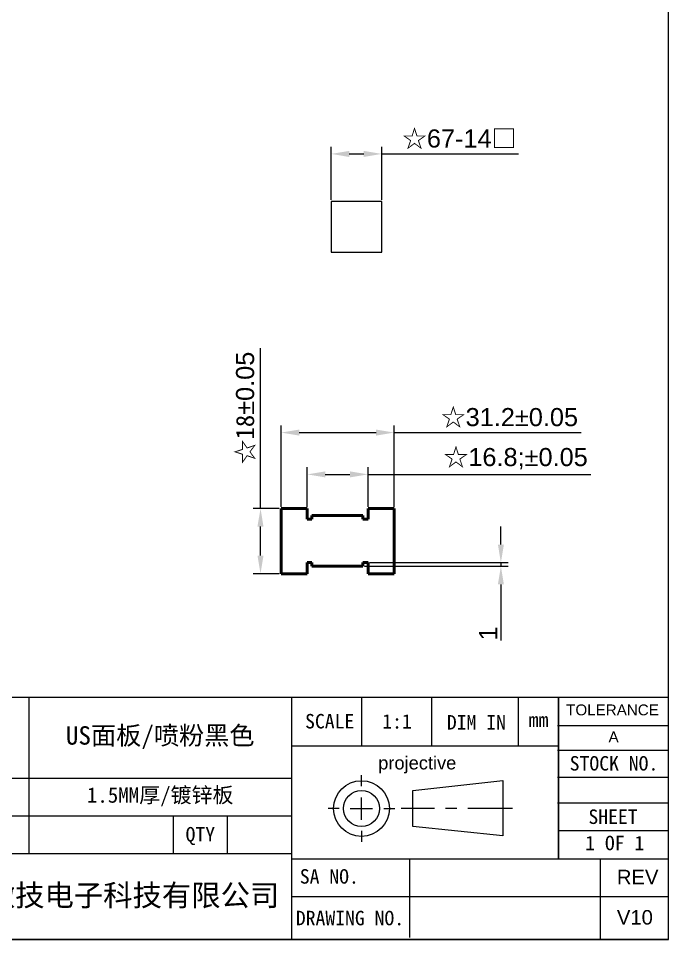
# Model space of a CAD drawing. Header units: millimetres. Extents: x 10619 to 11332, y 86 to 1699.
# Drawn here: x 11152.1 to 11331.6, y 1195.1 to 1449.4 of the extents above; entities that cross this region are included whole.
import ezdxf

# ---------------------------------------------------------------- set-up
doc = ezdxf.new("R2010")
doc.units = ezdxf.units.MM
doc.layers.add('lover', color=7, linetype='Continuous')
doc.styles.add('STYLE1', font='')
doc.styles.add('标注', font='arial.ttf')
doc.styles.get('STYLE1').set_extended_font_data('SimSun')
doc.dimstyles.new('ISO-25', dxfattribs={"dimtxt": 5, "dimasz": 5, "dimexe": 2, "dimexo": 0.5, "dimgap": 1, "dimtad": 1, "dimdec": 3, "dimdsep": 46, "dimtxsty": '标注', "dimcen": 2.5, "dimadec": 0, "dimazin": 0, "dimtfac": 1, "dimtdec": 3, "dimtmove": 0, "dimatfit": 3, "dimfxl": 1, "dimarcsym": 0})

# ---------------------------------------------------------------- blocks, each defined once
blk = doc.blocks.new('*D12')
at = {"color": 0, "lineweight": -2}
for p, q in [((11238.43, 1399.31), (11238.43, 1413.97)), ((11252.43, 1399.31), (11252.43, 1413.97)), ((11243.43, 1411.97), (11247.43, 1411.97)), ((11252.43, 1411.97), (11290.17, 1411.97))]:
    blk.add_line(p, q, dxfattribs=at)
at = {"color": 0}
for points in [[(11243.43, 1412.8), (11243.43, 1411.13), (11238.43, 1411.97)], [(11247.43, 1412.8), (11247.43, 1411.13), (11252.43, 1411.97)]]:
    blk.add_solid(points, dxfattribs=at)
at = {"layer": 'Defpoints', "color": 0}
for p in [(11252.43, 1411.97), (11238.43, 1398.81), (11252.43, 1398.81)]:
    blk.add_point(p, dxfattribs=at)
at = {"color": 0, "insert": (11273.8, 1416.01), "char_height": 5, "attachment_point": 5, "style": '标注'}
blk.add_mtext('{\\fSimSun|b0|i0|c134|p2;☆}67-14{\\fSimSun|b0|i0|c134|p2;□}', dxfattribs=at)
blk = doc.blocks.new('*D13')
at = {"color": 0, "lineweight": -2}
for p, q in [((11218.95, 1314.09), (11218.95, 1358.38)), ((11224.13, 1314.09), (11216.95, 1314.09)), ((11218.95, 1301.09), (11218.95, 1309.09)), ((11224.13, 1296.09), (11216.95, 1296.09))]:
    blk.add_line(p, q, dxfattribs=at)
at = {"color": 0}
for points in [[(11218.11, 1309.09), (11219.78, 1309.09), (11218.95, 1314.09)], [(11218.11, 1301.09), (11219.78, 1301.09), (11218.95, 1296.09)]]:
    blk.add_solid(points, dxfattribs=at)
at = {"layer": 'Defpoints', "color": 0}
for p in [(11224.63, 1314.09), (11218.95, 1296.09), (11224.63, 1296.09)]:
    blk.add_point(p, dxfattribs=at)
at = {"color": 0, "insert": (11214.9, 1341.85), "char_height": 5, "attachment_point": 5, "rotation": 90, "style": '标注'}
blk.add_mtext('{\\fSimSun|b0|i0|c134|p2;☆\\fSimSun|b0|i0|c0|p2;18}%%P0.05', dxfattribs=at)
blk = doc.blocks.new('*D14')
at = {"color": 0, "lineweight": -2}
for p, q in [((11224.63, 1314.59), (11224.63, 1337.05)), ((11229.63, 1335.05), (11250.83, 1335.05)), ((11255.83, 1314.59), (11255.83, 1337.05)), ((11255.83, 1335.05), (11307.42, 1335.05))]:
    blk.add_line(p, q, dxfattribs=at)
at = {"color": 0}
for points in [[(11229.63, 1335.88), (11229.63, 1334.22), (11224.63, 1335.05)], [(11250.83, 1335.88), (11250.83, 1334.22), (11255.83, 1335.05)]]:
    blk.add_solid(points, dxfattribs=at)
at = {"layer": 'Defpoints', "color": 0}
for p in [(11255.83, 1335.05), (11224.63, 1314.09), (11255.83, 1314.09)]:
    blk.add_point(p, dxfattribs=at)
at = {"color": 0, "insert": (11287.67, 1339.1), "char_height": 5, "attachment_point": 5, "style": '标注'}
blk.add_mtext('☆31.2%%P0.05', dxfattribs=at)
blk = doc.blocks.new('*D15')
at = {"color": 0, "lineweight": -2}
for p, q in [((11231.83, 1314.59), (11231.83, 1325.51)), ((11248.63, 1314.59), (11248.63, 1325.51)), ((11236.83, 1323.51), (11243.63, 1323.51)), ((11248.63, 1323.51), (11310.1, 1323.51))]:
    blk.add_line(p, q, dxfattribs=at)
at = {"color": 0}
for points in [[(11236.83, 1324.34), (11236.83, 1322.68), (11231.83, 1323.51)], [(11243.63, 1324.34), (11243.63, 1322.68), (11248.63, 1323.51)]]:
    blk.add_solid(points, dxfattribs=at)
at = {"layer": 'Defpoints', "color": 0}
for p in [(11248.63, 1323.51), (11231.83, 1314.09), (11248.63, 1314.09)]:
    blk.add_point(p, dxfattribs=at)
at = {"color": 0, "insert": (11289.38, 1327.83), "char_height": 5, "attachment_point": 5, "style": '标注'}
blk.add_mtext('☆16.8;%%P0.05', dxfattribs=at)
blk = doc.blocks.new('*D16')
at = {"color": 0, "lineweight": -2}
for p, q in [((11285.3, 1304.15), (11285.3, 1309.15)), ((11247.65, 1298.15), (11287.3, 1298.15)), ((11249.13, 1299.15), (11287.3, 1299.15)), ((11285.3, 1299.15), (11285.3, 1298.15)), ((11285.3, 1293.15), (11285.3, 1277.68))]:
    blk.add_line(p, q, dxfattribs=at)
at = {"color": 0}
for points in [[(11284.47, 1304.15), (11286.13, 1304.15), (11285.3, 1299.15)], [(11284.47, 1293.15), (11286.13, 1293.15), (11285.3, 1298.15)]]:
    blk.add_solid(points, dxfattribs=at)
at = {"layer": 'Defpoints', "color": 0}
for p in [(11247.15, 1298.15), (11248.63, 1299.15), (11285.3, 1299.15)]:
    blk.add_point(p, dxfattribs=at)
at = {"color": 0, "insert": (11281.79, 1279.6), "char_height": 5, "attachment_point": 5, "rotation": 90, "style": '标注'}
blk.add_mtext('1', dxfattribs=at)

msp = doc.modelspace()

# ---------------------------------------------------------------- linework, layer by layer
at = {"color": 7, "linetype": 'Continuous'}
for p, q in [((11331.5777, 1195.105), (11331.5777, 1699.1393)), ((11252.4264, 1398.8123), (11238.4264, 1398.8123)), ((11238.4264, 1398.8123), (11238.4264, 1384.8123)), ((11252.4264, 1384.8123), (11252.4264, 1398.8123)), ((11238.4264, 1384.8123), (11252.4264, 1384.8123)), ((10618.802, 1195.105), (11331.5777, 1195.105))]:
    msp.add_line(p, q, dxfattribs=at)
at = {"color": 7, "linetype": 'Continuous', "lineweight": 50}
for p, q in [((11231.8309, 1314.0936), (11224.6309, 1314.0936)), ((11224.6309, 1314.0936), (11224.6309, 1296.0936)), ((11231.8309, 1311.1522), (11231.8309, 1314.0936)), ((11247.153, 1312.1522), (11233.153, 1312.1522)), ((11233.153, 1312.1522), (11233.153, 1311.1522)), ((11247.153, 1311.1522), (11247.153, 1312.1522)), ((11255.8309, 1314.0936), (11248.6309, 1314.0936)), ((11248.6309, 1314.0936), (11248.6309, 1311.1522)), ((11255.8309, 1296.0936), (11255.8309, 1314.0936)), ((11233.153, 1311.1522), (11231.8309, 1311.1522)), ((11248.6309, 1311.1522), (11247.153, 1311.1522)), ((11231.8309, 1299.1522), (11233.153, 1299.1522)), ((11231.8309, 1296.0936), (11231.8309, 1299.1522)), ((11233.153, 1299.1522), (11233.153, 1298.1522)), ((11233.153, 1298.1522), (11247.153, 1298.1522)), ((11247.153, 1299.1522), (11248.6309, 1299.1522)), ((11247.153, 1298.1522), (11247.153, 1299.1522)), ((11248.6309, 1299.1522), (11248.6309, 1296.0936)), ((11224.6309, 1296.0936), (11231.8309, 1296.0936)), ((11248.6309, 1296.0936), (11255.8309, 1296.0936))]:
    msp.add_line(p, q, dxfattribs=at)
at = {"linetype": 'Continuous'}
for p, q in [((11056.6361, 1261.9827), (11331.5777, 1261.9827)), ((11056.6361, 1261.9827), (11331.5777, 1261.9827)), ((11154.9704, 1261.9827), (11154.9704, 1239.6901)), ((11227.5457, 1261.9827), (11227.5457, 1195.105)), ((11246.866, 1261.9827), (11246.866, 1248.6072)), ((11266.1862, 1261.9827), (11266.1862, 1248.6072)), ((11290.1069, 1261.9827), (11290.1069, 1248.6072)), ((11300.9206, 1254.2359), (11331.3296, 1254.2359)), ((11227.5457, 1248.6072), (11301.1687, 1248.6072)), ((11300.9206, 1247.3772), (11331.3296, 1247.3772)), ((11123.5138, 1239.6901), (11227.5457, 1239.6901)), ((11154.9704, 1239.6901), (11154.9704, 1218.8838)), ((11300.9206, 1239.937), (11331.3296, 1239.937)), ((11300.9206, 1232.8433), (11331.3296, 1232.8433)), ((11123.5138, 1229.287), (11227.5457, 1229.287)), ((11194.85, 1229.287), (11194.85, 1218.8838)), ((11209.7117, 1229.287), (11209.7117, 1218.8838)), ((11301.411, 1225.2492), (11331.5777, 1225.2492)), ((11123.5138, 1218.8838), (11227.5457, 1218.8838)), ((11227.5457, 1217.3976), (11331.5777, 1217.3976)), ((11312.7305, 1217.5238), (11312.7305, 1195.2313)), ((11227.5457, 1206.9944), (11331.5777, 1206.9944)), ((11331.5777, 1195.105), (10964.9889, 1195.105)), ((11331.5777, 1195.105), (10964.9889, 1195.105))]:
    msp.add_line(p, q, dxfattribs=at)
at = {"linetype": 'Continuous', "lineweight": 30}
msp.add_line((11301.1687, 1261.9827), (11301.1687, 1217.3976), dxfattribs=at)
at = {"color": 1, "linetype": 'Continuous', "lineweight": 25}
for p, q in [((11246.8135, 1237.4293), (11246.8135, 1240.5069)), ((11246.8135, 1228.1966), (11246.8135, 1234.3517)), ((11240.6584, 1231.2742), (11237.5809, 1231.2742)), ((11243.736, 1231.2742), (11249.8911, 1231.2742)), ((11252.9687, 1231.2742), (11256.0462, 1231.2742)), ((11266.976, 1231.3285), (11257.7433, 1231.3285)), ((11273.1311, 1231.3285), (11270.0536, 1231.3285)), ((11288.5189, 1231.3285), (11276.2087, 1231.3285)), ((11246.8135, 1225.1191), (11246.8135, 1222.0415))]:
    msp.add_line(p, q, dxfattribs=at)
at = {"linetype": 'Continuous', "lineweight": 25}
for p, q in [((11260.9933, 1236.2565), (11285.8247, 1239.0441)), ((11285.8247, 1239.0441), (11285.8247, 1223.6997)), ((11260.9933, 1226.2919), (11260.9933, 1236.2565)), ((11285.8247, 1223.6997), (11260.9933, 1226.2919))]:
    msp.add_line(p, q, dxfattribs=at)
for radius in [7.6939, 4.9823]:
    msp.add_circle((11246.8135, 1231.2742), radius, dxfattribs=at)
at = {"layer": 'lover'}
msp.add_line((11260.1593, 1195.6995), (11260.1593, 1217.3976), dxfattribs=at)

# ---------------------------------------------------------------- texts
at = {"style": 'STYLE1'}
for s, height, p in [('SCALE', 3.99542, (11231.2503, 1253.3831)), ('1:1', 3.99542, (11252.5491, 1253.3416)), ('DIM IN', 3.99542, (11270.3848, 1253.0796)), ('mm', 3.99542, (11292.9724, 1253.7835)), ('STOCK NO.', 3.99542, (11304.2852, 1241.7575)), ('SHEET', 3.99542, (11309.4559, 1227.0208)), ('QTY', 3.99542, (11198.2668, 1222.1837)), ('1 OF 1', 3.99542, (11308.5707, 1219.7621)), ('SA NO.', 3.99542, (11229.7937, 1210.5428)), ('DRAWING NO.', 3.995423, (11228.695, 1199.0494))]:
    msp.add_text(s, height=height, dxfattribs=at).set_placement(p)
at = {"linetype": 'Continuous', "lineweight": 35, "char_height": 2.996567, "attachment_point": 1, "style": 'STYLE1'}
for s, insert, width in [('{\\fArial|b0|i0|c0|p32;TOLERANCE}', (11303.3085, 1260.0018), 25.874698), ('{\\fArial|b0|i0|c0|p32;A}', (11315.0106, 1252.561), 4.615828)]:
    msp.add_mtext(s, dxfattribs=dict(at, insert=insert, width=width))
for s, insert, char_height, width, attachment_point, style in [('US面板/喷粉黑色', (11191.2581, 1250.8364), 5.09126, 72.575369, 5, 'STYLE1'), ('{\\fArial|b0|i0|c0|p34;projective}', (11251.439, 1245.6797), 3.606503, 22.759763, 1, 'STYLE1'), ('1.5MM厚/镀锌板', (11191.2581, 1234.4885), 4.24271, 72.575369, 5, 'STYLE1'), ('{\\fArial|b0|i0|c0|p32;REV}', (11317.3067, 1214.3732), 3.995423, 34.521954, 1, 'STYLE1'), ('{\\fSimSun|b0|i0|c134|p2;东莞微技电子科技有限公司}', (11175.5298, 1206.9944), 5.939798, 104.031971, 5, '标注'), ('{\\fArial|b0|i0|c0|p32;V10}', (11317.3142, 1203.2549), 3.995423, 10.700109, 1, 'STYLE1')]:
    msp.add_mtext(s, dxfattribs=dict(insert=insert, char_height=char_height, width=width, attachment_point=attachment_point, style=style))

# ---------------------------------------------------------------- dimensions: what is measured, and where the dimension line sits
at = {"color": 7}
dim = msp.add_linear_dim(base=(11252.4264, 1411.968), p1=(11238.4264, 1398.8123), p2=(11252.4264, 1398.8123), text='{\\fSimSun|b0|i0|c134|p2;☆}67-<>{\\fSimSun|b0|i0|c134|p2;□}', dimstyle='ISO-25', dxfattribs=at)
dim.commit()
dim.dimension.update_dxf_attribs({"geometry": '*D12', "text_midpoint": (11273.7975, 1416.0127)})
dim = msp.add_linear_dim(base=(11218.9455, 1296.0936), p1=(11224.6309, 1314.0936), p2=(11224.6309, 1296.0936), angle=90, text='{\\fSimSun|b0|i0|c134|p2;☆\\fSimSun|b0|i0|c0|p2;<>}%%P0.05', dimstyle='ISO-25')
dim.commit()
dim.dimension.update_dxf_attribs({"geometry": '*D13', "text_midpoint": (11218.9455, 1341.8477), "dimtype": 160})
for base, p1, p2, text, picture, middle in [((11255.8309, 1335.0511), (11224.6309, 1314.0936), (11255.8309, 1314.0936), '☆<>%%P0.05', '*D14', (11287.6688, 1335.0511)), ((11248.6309, 1323.5103), (11231.8309, 1314.0936), (11248.6309, 1314.0936), '☆<>;%%P0.05', '*D15', (11289.3805, 1323.5103))]:
    dim = msp.add_linear_dim(base=base, p1=p1, p2=p2, text=text, dimstyle='ISO-25')
    dim.commit()
    dim.dimension.update_dxf_attribs({"geometry": picture, "text_midpoint": middle, "dimtype": 160})
dim = msp.add_linear_dim(base=(11285.2993, 1299.1522), p1=(11247.153, 1298.1522), p2=(11248.6309, 1299.1522), angle=90, dimstyle='ISO-25')
dim.commit()
dim.dimension.update_dxf_attribs({"geometry": '*D16', "text_midpoint": (11285.2993, 1279.5966), "dimtype": 160})

doc.saveas('drawing.dxf')
